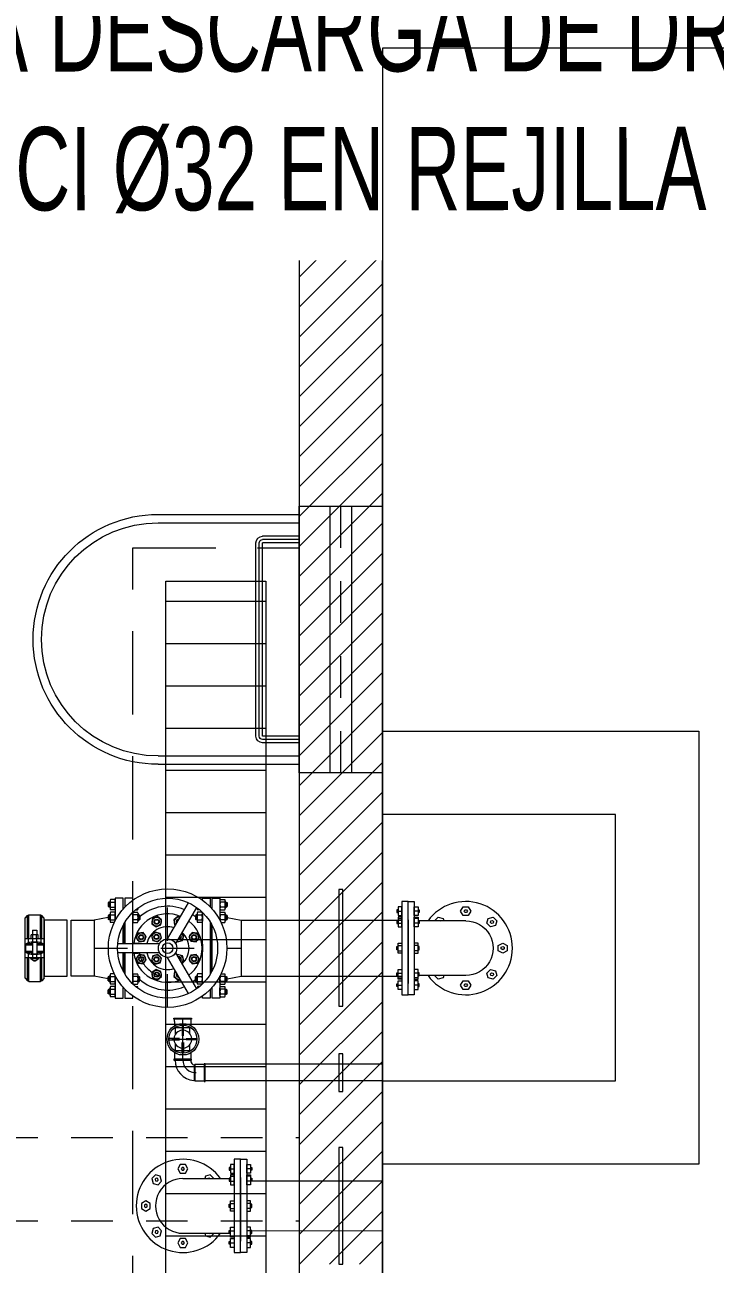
# Model space of a CAD drawing. Header units: millimetres. Extents: x 2085 to 2829, y 1352 to 1631.
# Drawn here: x 2163.317 to 2165.39, y 1608.088 to 1611.808 of the extents above; entities that cross this region are included whole.
import ezdxf
from ezdxf import colors
from ezdxf.entities.mleader import LeaderData, LeaderLine
from ezdxf.math import Vec2, Vec3

# ---------------------------------------------------------------- set-up
doc = ezdxf.new("R2010")
doc.units = ezdxf.units.MM
for name, pattern in [('CENTER', [2, 1.25, -0.25, 0.25, -0.25]), ('HIDDEN', [0.375, 0.25, -0.125]), ('HIDDEN2', [0.1875, 0.125, -0.0625])]:
    doc.linetypes.add(name, pattern=pattern)
doc.layers.get('0').update_dxf_attribs({"color": 251, "lineweight": 9})
for name, color, linetype, lineweight in [('0-BLOCK-SANIT', 251, 'Continuous', 13), ('0-TUBERIAS', 251, 'Continuous', 13), ('00-GTI-Acoples', 251, 'Continuous', 13), ('000 SOS 911 TEXTOS ACI', 7, 'Continuous', 9), ('A-BARANDAS', 251, 'Continuous', 9), ('A-ESTRUCTURA-HATCH', 251, 'Continuous', 13), ('A-ESTRUCTURA-MUROS', 251, 'Continuous', 13), ('A-ESTRUCTURA-VIGAS', 251, 'HIDDEN2', 13), ('A-MUROS', 251, 'Continuous', 9), ('A-SANITARIOS', 251, 'Continuous', 13), ('A_20_Barandas', 251, 'Continuous', 13), ('DESAGUE', 251, 'Continuous', 13), ('Pavco', 251, 'Continuous', 13)]:
    doc.layers.add(name, color=color, linetype=linetype, lineweight=lineweight)
doc.styles.add('PIPE', font='ARIALN.TTF', dxfattribs={"width": 0.8})

# ---------------------------------------------------------------- blocks, each defined once
blk = doc.blocks.new('estructuras sotano 1')
at = {"layer": 'A-ESTRUCTURA-HATCH'}
h = blk.add_hatch(dxfattribs=at)
h.set_pattern_fill('ANSI31', color=256, scale=0.02)
h.set_pattern_definition([(45, (-226278.28786, -8188240.62345), (-0.04490128060535, 0.04490128060535), [])])
h.paths.add_polyline_path([(13.08, 0.25), (13.08, 11.25), (15.015, 11.25), (15.015, 11.5), (11.98, 11.5), (11.98, 11.25), (12.83, 11.25), (12.83, 8.8215), (0.25, 8.8215), (0.25, 11.25), (4.22, 11.25), (4.22, 11.5), (0, 11.5), (0, 0.25), (0.25, 0.25), (0.25, 2.7299), (12.8238, 2.7299), (12.8238, 2.9799), (0.25, 2.9799), (0.25, 5.38), (12.8234, 5.38), (12.8234, 5.63), (0.25, 5.63), (0.25, 8.5715), (12.83, 8.5715), (12.83, 0.25)])
h.paths.add_polyline_path([(4.47, 11.5), (11.43, 11.5), (11.43, 11.25), (4.47, 11.25)], flags=17)
h.paths.add_polyline_path([(19.19, 11.5), (26.15, 11.5), (26.15, 11.25), (21.84, 11.25), (21.84, 9.1504), (27.24, 9.1504), (27.24, 11.25), (26.4, 11.25), (26.4, 11.5), (27.49, 11.5), (27.49, 0.25), (27.24, 0.25), (27.24, 4.7254), (26.4, 4.7254), (26.4, 4.9754), (27.24, 4.9754), (27.24, 8.9004), (19.19, 8.9004), (19.19, 5.25), (18.94, 5.25), (18.94, 9.1504), (21.59, 9.1504), (21.59, 11.25), (19.19, 11.25)])
h.paths.add_polyline_path([(19.19, 4.9754), (26.15, 4.9754), (26.15, 4.7254), (19.19, 4.7254)], flags=17)
h.paths.add_polyline_path([(18.94, 4.55), (19.19, 4.55), (19.19, 0.25), (18.94, 0.25)], flags=17)
at = {"layer": 'A-ESTRUCTURA-MUROS', "linetype": 'HIDDEN2'}
for p, q in [((18.94, 7.525), (19.19, 7.525)), ((19.19, 6.725), (18.94, 6.725))]:
    blk.add_line(p, q, dxfattribs=at)
at = {"layer": 'A-ESTRUCTURA-MUROS'}
for points in [[(19.19, 11.25), (21.59, 11.25), (21.59, 9.1504), (18.94, 9.1504), (18.94, 5.25)], [(26.4, 4.9754), (27.24, 4.9754), (27.24, 8.9004), (19.19, 8.9004)], [(19.19, 8.9004), (19.19, 5.25)]]:
    blk.add_lwpolyline(points, dxfattribs=at)
at = {"layer": 'A-ESTRUCTURA-MUROS', "linetype": 'HIDDEN2'}
blk.add_lwpolyline([(19.065, 6.725), (19.065, 7.525)], dxfattribs=at)
at = {"layer": 'A-ESTRUCTURA-VIGAS'}
for points in [[(13.08, 5.63), (18.94, 5.63)], [(13.08, 5.38), (18.94, 5.38)]]:
    blk.add_lwpolyline(points, dxfattribs=at)
blk = doc.blocks.new('A$C59BA0E3C')
at = {"layer": 'A-BARANDAS', "ltscale": 0.5}
for points in [[(-0.3756, 0.4242), (-0.3756, 0.0004)], [(-0.3506, 0.4242), (-0.3506, 0.0004)], [(0.3494, 0.4242), (0.3494, 0.0004)], [(0.3744, 0.4242), (0.3744, 0.0004)]]:
    blk.add_lwpolyline(points, dxfattribs=at)
for radius in [0.375, 0.35]:
    blk.add_arc((-0.0006, 0.4242), radius, 0, 180, dxfattribs=at)
blk = doc.blocks.new('GATE VALVE 6 PLANTA')
at = {"layer": 'A-SANITARIOS'}
for p, q in [((-133.4, 150.4), (-157.1, 150.4)), ((-157.1, 150.4), (-157.1, 83.7)), ((-133.4, 117.8), (-133.4, 150.4)), ((133.4, 117.8), (133.4, 150.4)), ((133.4, 150.4), (157.1, 150.4)), ((157.1, 150.4), (157.1, 83.7)), ((-172.8, 136.7), (-178.3, 136.7)), ((-178.3, 136.7), (-178.3, 124.6)), ((-172.8, 124.6), (-178.3, 124.6)), ((-172.8, 138.3), (-176.7, 138.3)), ((-176.7, 138.3), (-176.7, 123)), ((-172.8, 123), (-176.7, 123)), ((-172.8, 142.2), (-172.8, 119.1)), ((-158.4, 146), (-171.5, 146)), ((-171.5, 138.3), (-158.4, 138.3)), ((-171.5, 123), (-158.4, 123)), ((-158.4, 115.3), (-171.5, 115.3)), ((-157.1, 142.2), (-157.1, 119.1)), ((-96.2, 115.3), (-90.1, 115.3)), ((-88.8, 121.1), (-88.8, 119.1)), ((88.8, 121.1), (88.8, 119.1)), ((96.2, 115.3), (90.1, 115.3)), ((157.1, 142.2), (157.1, 119.1)), ((158.4, 146), (171.5, 146)), ((171.5, 138.3), (158.4, 138.3)), ((171.5, 123), (158.4, 123)), ((158.4, 115.3), (171.5, 115.3)), ((172.8, 142.2), (172.8, 119.1)), ((172.8, 138.3), (176.7, 138.3)), ((172.8, 136.7), (178.3, 136.7)), ((172.8, 124.6), (178.3, 124.6)), ((172.8, 123), (176.7, 123)), ((176.7, 138.3), (176.7, 123)), ((178.3, 136.7), (178.3, 124.6)), ((-178.3, 92), (-220.7, 84)), ((-220.7, 84), (-220.7, -84)), ((-172.8, 98.4), (-178.3, 98.4)), ((-178.3, 98.4), (-178.3, 86.3)), ((-172.8, 86.3), (-178.3, 86.3)), ((-172.8, 100.1), (-176.7, 100.1)), ((-176.7, 100.1), (-176.7, 84.7)), ((-172.8, 84.7), (-176.7, 84.7)), ((-172.8, 103.9), (-172.8, 80.9)), ((-158.4, 107.7), (-171.5, 107.7)), ((-171.5, 100.1), (-158.4, 100.1)), ((-171.5, 84.7), (-158.4, 84.7)), ((-160.7, 77), (-171.5, 77)), ((-157.1, 103.9), (-157.1, 83.7)), ((-104.5, 103.9), (-104.5, 80.9)), ((-103.2, 107.7), (-90.1, 107.7)), ((-90.1, 100.1), (-103.2, 100.1)), ((-90.1, 84.7), (-103.2, 84.7)), ((-103.2, 77), (-90.1, 77)), ((-88.8, 103.9), (-88.8, 80.9)), ((-88.8, 100.1), (-84.9, 100.1)), ((-88.8, 98.4), (-83.2, 98.4)), ((-88.8, 86.3), (-83.2, 86.3)), ((-88.8, 84.7), (-84.9, 84.7)), ((-84.9, 100.1), (-84.9, 84.7)), ((-83.2, 98.4), (-83.2, 86.3)), ((88.8, 98.4), (83.2, 98.4)), ((83.2, 98.4), (83.2, 86.3)), ((88.8, 86.3), (83.2, 86.3)), ((88.8, 100.1), (84.9, 100.1)), ((84.9, 100.1), (84.9, 84.7)), ((88.8, 84.7), (84.9, 84.7)), ((88.8, 103.9), (88.8, 80.9)), ((103.2, 107.7), (90.1, 107.7)), ((90.1, 100.1), (103.2, 100.1)), ((90.1, 84.7), (103.2, 84.7)), ((103.2, 77), (90.1, 77)), ((104.5, 103.9), (104.5, 80.9)), ((157.1, 103.9), (157.1, 83.7)), ((158.4, 107.7), (171.5, 107.7)), ((171.5, 100.1), (158.4, 100.1)), ((171.5, 84.7), (158.4, 84.7)), ((160.5, 77), (171.5, 77)), ((172.8, 103.9), (172.8, 80.9)), ((172.8, 100.1), (176.7, 100.1)), ((172.8, 98.4), (178.3, 98.4)), ((172.8, 86.3), (178.3, 86.3)), ((172.8, 84.7), (176.7, 84.7)), ((176.7, 100.1), (176.7, 84.7)), ((178.3, 98.4), (178.3, 86.3)), ((178.3, 92), (220.7, 84)), ((220.7, 84), (220.7, -84)), ((-133.4, 13.9), (-133.4, 68.9)), ((133.4, -68.9), (133.4, 68.9)), ((-101.4, 15.3), (-88.3, 15.3)), ((103.2, 15.3), (102.4, 15.3)), ((104.5, 11.5), (104.5, -11.5)), ((-133.4, -68.9), (-133.4, -13.9)), ((-101.4, -15.3), (-88.3, -15.3)), ((103.2, -15.3), (102.4, -15.3)), ((-178.3, -92), (-220.7, -84)), ((-172.8, -86.3), (-178.3, -86.3)), ((-178.3, -98.4), (-178.3, -86.3)), ((-172.8, -98.4), (-178.3, -98.4)), ((-172.8, -84.7), (-176.7, -84.7)), ((-176.7, -100.1), (-176.7, -84.7)), ((-172.8, -100.1), (-176.7, -100.1)), ((-172.8, -103.9), (-172.8, -80.9)), ((-172.7, -100.1), (-159.6, -100.1)), ((-160.5, -77), (-171.5, -77)), ((-171.5, -84.7), (-158.4, -84.7)), ((-158.4, -107.7), (-171.5, -107.7)), ((-157.1, -107.9), (-158.3, -107.6)), ((-157.1, -83.7), (-157.1, -150.4)), ((-157.1, -103.9), (-157.1, -83.7)), ((-104.5, -103.9), (-104.5, -80.9)), ((-103.2, -77), (-90.1, -77)), ((-90.1, -84.7), (-103.2, -84.7)), ((-90.1, -100.1), (-103.2, -100.1)), ((-103.2, -107.7), (-90.1, -107.7)), ((-88.8, -103.9), (-88.8, -80.9)), ((-88.8, -84.7), (-84.9, -84.7)), ((-88.8, -86.3), (-83.2, -86.3)), ((-88.8, -98.4), (-83.2, -98.4)), ((-88.8, -100.1), (-84.9, -100.1)), ((-84.9, -100.1), (-84.9, -84.7)), ((-83.2, -98.4), (-83.2, -86.3)), ((88.8, -86.3), (83.2, -86.3)), ((83.2, -98.4), (83.2, -86.3)), ((88.8, -98.4), (83.2, -98.4)), ((88.8, -84.7), (84.9, -84.7)), ((84.9, -100.1), (84.9, -84.7)), ((88.8, -100.1), (84.9, -100.1)), ((88.8, -103.9), (88.8, -80.9)), ((103.2, -77), (90.1, -77)), ((90.1, -84.7), (103.2, -84.7)), ((90.1, -100.1), (103.2, -100.1)), ((103.2, -107.7), (90.1, -107.7)), ((104.5, -103.9), (104.5, -80.9)), ((157.1, -83.7), (157.1, -150.4)), ((157.1, -103.9), (157.1, -83.7)), ((157.1, -107.9), (158.3, -107.6)), ((171.5, -84.7), (158.4, -84.7)), ((158.4, -107.7), (171.5, -107.7)), ((172.7, -100.1), (159.6, -100.1)), ((160.5, -77), (171.5, -77)), ((172.8, -103.9), (172.8, -80.9)), ((172.8, -84.7), (176.7, -84.7)), ((172.8, -86.3), (178.3, -86.3)), ((172.8, -98.4), (178.3, -98.4)), ((172.8, -100.1), (176.7, -100.1)), ((176.7, -100.1), (176.7, -84.7)), ((178.3, -92), (220.7, -84)), ((178.3, -98.4), (178.3, -86.3)), ((-172.8, -124.6), (-178.3, -124.6)), ((-178.3, -136.7), (-178.3, -124.6)), ((-172.8, -136.7), (-178.3, -136.7)), ((-172.8, -123), (-176.7, -123)), ((-176.7, -138.3), (-176.7, -123)), ((-172.8, -138.3), (-176.7, -138.3)), ((-172.8, -142.2), (-172.8, -119.1)), ((-158.4, -115.3), (-171.5, -115.3)), ((-171.5, -123), (-158.4, -123)), ((-171.5, -138.3), (-158.4, -138.3)), ((-158.4, -146), (-171.5, -146)), ((-157.1, -142.2), (-157.1, -119.1)), ((-133.4, -150.4), (-133.4, -117.8)), ((-96.2, -115.3), (-90.3, -115.3)), ((-89, -120.9), (-89, -119.1)), ((89, -120.9), (89, -119.1)), ((96.2, -115.3), (90.3, -115.3)), ((133.4, -150.4), (133.4, -117.8)), ((157.1, -142.2), (157.1, -119.1)), ((158.4, -115.3), (171.5, -115.3)), ((171.5, -123), (158.4, -123)), ((171.5, -138.3), (158.4, -138.3)), ((158.4, -146), (171.5, -146)), ((172.8, -142.2), (172.8, -119.1)), ((172.8, -123), (176.7, -123)), ((172.8, -124.6), (178.3, -124.6)), ((172.8, -136.7), (178.3, -136.7)), ((172.8, -138.3), (176.7, -138.3)), ((176.7, -138.3), (176.7, -123)), ((178.3, -136.7), (178.3, -124.6)), ((-157.1, -150.4), (-133.4, -150.4)), ((-128.1, -150.4), (-104.5, -150.4)), ((128.1, -150.4), (104.5, -150.4)), ((157.1, -150.4), (133.4, -150.4))]:
    blk.add_line(p, q, dxfattribs=at)
at = {"layer": 'A-SANITARIOS', "linetype": 'CENTER'}
for p, q in [((0, -178), (0, 178)), ((-220.7, 0), (220.7, 0))]:
    blk.add_line(p, q, dxfattribs=at)
at = {"layer": 'A-SANITARIOS', "linetype": 'Continuous'}
for p, q in [((-131.7, 0), (-129.9, 0)), ((131.7, 0), (129.9, 0))]:
    blk.add_line(p, q, dxfattribs=at)
at = {"layer": 'A-SANITARIOS'}
for points in [[(-104.5, 144.1), (-104.5, 150.4), (-128.1, 150.4), (-128.1, 123.5)], [(104.5, 144.1), (104.5, 150.4), (128.1, 150.4), (128.1, 123.5)], [(-0.1, 27.7), (62.7, 136.4)], [(86.8, 122.5), (24, 13.8)], [(-158.3, 107.6), (-157.1, 107.9)], [(-129.9, 13.9), (-129.9, 75.3)], [(-128.1, 78.3), (-128.1, 13.9)], [(-104.5, 13.9), (-104.5, 107.8)], [(104.5, -107.8), (104.5, 107.8)], [(128.1, 78.3), (128.1, -78.3)], [(129.9, -75.3), (129.9, 75.3)], [(-131.7, 13.9), (-131.7, 72.2)], [(131.7, -72.2), (131.7, 72.2)], [(-149.5, 13.9), (-23.9, 13.9)], [(-23.9, -13.9), (-149.5, -13.9)], [(-131.7, -72.2), (-131.7, -13.9)], [(-129.9, -75.3), (-129.9, -13.9)], [(-128.1, -13.9), (-128.1, -78.3)], [(-104.5, -107.8), (-104.5, -13.9)], [(62.7, -136.4), (-0.1, -27.7)], [(24, -13.8), (86.8, -122.5)], [(-128.1, -123.5), (-128.1, -150.4)], [(-104.5, -150.4), (-104.5, -144.1)], [(104.5, -150.4), (104.5, -144.1)], [(128.1, -123.5), (128.1, -150.4)]]:
    blk.add_lwpolyline(points, dxfattribs=at)
at = {"layer": 'A-SANITARIOS', "linetype": 'Continuous'}
for points in [[(-18.7, 85.3), (-30.9, 94.6), (-45.1, 88.8), (-47.1, 73.5), (-34.9, 64.2), (-20.7, 70.1)], [(-73.5, 47.1), (-88.8, 45.1), (-94.6, 30.9), (-85.3, 18.7), (-70.1, 20.7), (-64.2, 34.9)], [(-22.7, 44.4), (-37.6, 48.4), (-48.4, 37.6), (-44.4, 22.7), (-29.6, 18.8), (-18.8, 29.6)], [(85.3, 18.7), (94.6, 30.9), (88.8, 45.1), (73.5, 47.1), (64.2, 34.9), (70.1, 20.7)], [(-85.3, -18.7), (-94.6, -30.9), (-88.8, -45.1), (-73.5, -47.1), (-64.2, -34.9), (-70.1, -20.7)], [(-44.4, -22.7), (-48.4, -37.6), (-37.6, -48.4), (-22.7, -44.4), (-18.8, -29.6), (-29.6, -18.8)], [(73.5, -47.1), (88.8, -45.1), (94.6, -30.9), (85.3, -18.7), (70.1, -20.7), (64.2, -34.9)], [(-47.1, -73.5), (-45.1, -88.8), (-30.9, -94.6), (-18.7, -85.3), (-20.7, -70.1), (-34.9, -64.2)]]:
    blk.add_lwpolyline(points, close=True, dxfattribs=at)
for points in [[(37.1, 92.1), (30.9, 94.6), (18.7, 85.3), (20.7, 70.1), (23.7, 68.9)], [(27.9, 20.5), (29.6, 18.8), (44.4, 22.7), (48.4, 37.6), (41.7, 44.3)], [(41.7, -44.3), (48.4, -37.6), (44.4, -22.7), (29.6, -18.8), (27.9, -20.5)], [(23.7, -68.9), (20.7, -70.1), (18.7, -85.3), (30.9, -94.6), (37.1, -92.1)]]:
    blk.add_lwpolyline(points, dxfattribs=at)
for centre, radius in [((0, 0), 178), ((0, 0), 150.1), ((-32.9, 79.4), 13.3), ((-32.9, 79.4), 7.67), ((-32.9, 79.4), 6.04), ((-79.4, 32.9), 13.3), ((-79.4, 32.9), 7.67), ((-79.4, 32.9), 6.04), ((-33.6, 33.6), 13.3), ((-33.6, 33.6), 7.67), ((-33.6, 33.6), 6.04), ((79.4, 32.9), 13.3), ((79.4, 32.9), 7.67), ((79.4, 32.9), 6.04), ((0, 0), 27.7), ((0, 0), 15.8), ((-79.4, -32.9), 13.3), ((-79.4, -32.9), 7.67), ((-79.4, -32.9), 6.04), ((-33.6, -33.6), 13.3), ((-33.6, -33.6), 7.67), ((-33.6, -33.6), 6.04), ((79.4, -32.9), 13.3), ((79.4, -32.9), 7.67), ((79.4, -32.9), 6.04), ((-32.9, -79.4), 13.3), ((-32.9, -79.4), 7.67), ((-32.9, -79.4), 6.04)]:
    blk.add_circle(centre, radius, dxfattribs=at)
at = {"layer": 'A-SANITARIOS'}
for centre, radius, start, end in [((-166.5, 142.2), 6.25, 142.1211, 217.8789), ((-149.8, 130.7), 23, 160.5288, 199.4712), ((-166.5, 119.1), 6.25, 142.1211, 217.8789), ((-163.3, 142.2), 6.25, 322.1211, 37.8789), ((-180.1, 130.7), 23, 340.5288, 19.4712), ((-163.3, 119.1), 6.25, 322.1211, 37.8789), ((-95, 119.1), 6.25, 322.1211, 16.4794), ((95, 119.1), 6.25, 163.5206, 217.8789), ((163.3, 142.2), 6.25, 142.1211, 217.8789), ((180.1, 130.7), 23, 160.5288, 199.4712), ((163.3, 119.1), 6.25, 142.1211, 217.8789), ((166.5, 142.2), 6.25, 322.1211, 37.8789), ((149.8, 130.7), 23, 340.5288, 19.4712), ((166.5, 119.1), 6.25, 322.1211, 37.8789), ((-166.5, 103.9), 6.25, 142.1211, 217.8789), ((-149.8, 92.4), 23, 160.5288, 199.4712), ((-166.5, 80.9), 6.25, 142.1211, 217.8789), ((-163.3, 103.9), 6.25, 322.1211, 37.8789), ((-180.1, 92.4), 23, 340.5288, 19.4712), ((-163.3, 80.9), 6.25, 20.0188, 37.8789), ((-98.2, 103.9), 6.25, 142.1211, 217.8789), ((-81.5, 92.4), 23, 160.5288, 199.4712), ((-98.2, 80.9), 6.25, 142.1211, 217.8789), ((-95, 103.9), 6.25, 322.1211, 37.8789), ((-111.8, 92.4), 23, 340.5288, 19.4712), ((-95, 80.9), 6.25, 322.1211, 37.8789), ((95, 103.9), 6.25, 142.1211, 217.8789), ((111.8, 92.4), 23, 160.5288, 199.4712), ((95, 80.9), 6.25, 142.1211, 217.8789), ((98.2, 103.9), 6.25, 322.1211, 37.8789), ((81.5, 92.4), 23, 340.5288, 19.4712), ((98.2, 80.9), 6.25, 322.1211, 37.8789), ((163.3, 103.9), 6.25, 142.1211, 217.8789), ((180.1, 92.4), 23, 160.5288, 199.4712), ((163.3, 80.9), 6.25, 142.1211, 159.9812), ((166.5, 103.9), 6.25, 322.1211, 37.8789), ((149.8, 92.4), 23, 340.5288, 19.4712), ((166.5, 80.9), 6.25, 322.1211, 37.8789), ((-96.5, 11.5), 6.25, 142.1211, 157.2418), ((-93.3, 11.5), 6.25, 22.7582, 37.8789), ((98.2, 11.5), 6.25, 322.1211, 37.8789), ((81.5, 0), 23, 340.5288, 19.4712), ((-96.5, -11.5), 6.25, 202.7582, 217.8789), ((-93.3, -11.5), 6.25, 322.1211, 337.2418), ((98.2, -11.5), 6.25, 322.1211, 37.8789), ((-166.5, -80.9), 6.25, 142.1211, 217.8789), ((-149.8, -92.4), 23, 160.5288, 199.4712), ((-166.5, -103.9), 6.25, 142.1211, 217.8789), ((-163.3, -80.9), 6.25, 322.1211, 339.9812), ((-180.1, -92.4), 23, 340.5288, 19.4712), ((-163.3, -103.9), 6.25, 322.1211, 37.8789), ((-98.2, -80.9), 6.25, 142.1211, 217.8789), ((-81.5, -92.4), 23, 160.5288, 199.4712), ((-98.2, -103.9), 6.25, 142.1211, 217.8789), ((-95, -80.9), 6.25, 322.1211, 37.8789), ((-111.8, -92.4), 23, 340.5288, 19.4712), ((-95, -103.9), 6.25, 322.1211, 37.8789), ((95, -80.9), 6.25, 142.1211, 217.8789), ((111.8, -92.4), 23, 160.5288, 199.4712), ((95, -103.9), 6.25, 142.1211, 217.8789), ((98.2, -80.9), 6.25, 322.1211, 37.8789), ((81.5, -92.4), 23, 340.5288, 19.4712), ((98.2, -103.9), 6.25, 322.1211, 37.8789), ((180.1, -92.4), 23, 160.5288, 199.4712), ((163.3, -103.9), 6.25, 142.1211, 217.8789), ((163.3, -80.9), 6.25, 200.0188, 217.8789), ((166.5, -80.9), 6.25, 322.1211, 37.8789), ((149.8, -92.4), 23, 340.5288, 19.4712), ((166.5, -103.9), 6.25, 322.1211, 37.8789), ((-166.5, -119.1), 6.25, 142.1211, 217.8789), ((-149.8, -130.7), 23, 160.5288, 199.4712), ((-166.5, -142.2), 6.25, 142.1211, 217.8789), ((-163.3, -119.1), 6.25, 322.1211, 37.8789), ((-180.1, -130.7), 23, 340.5288, 19.4712), ((-163.3, -142.2), 6.25, 322.1211, 37.8789), ((-95.3, -119.1), 6.25, 344.9642, 37.8789), ((95.3, -119.1), 6.25, 142.1211, 195.0358), ((163.3, -119.1), 6.25, 142.1211, 217.8789), ((180.1, -130.7), 23, 160.5288, 199.4712), ((163.3, -142.2), 6.25, 142.1211, 217.8789), ((166.5, -119.1), 6.25, 322.1211, 37.8789), ((149.8, -130.7), 23, 340.5288, 19.4712), ((166.5, -142.2), 6.25, 322.1211, 37.8789)]:
    blk.add_arc(centre, radius, start, end, dxfattribs=at)
at = {"layer": 'A-SANITARIOS', "linetype": 'Continuous'}
for centre, radius, start, end in [((0, 0), 125.8, 66.3566, 131.4219), ((0, 0), 102.9, 67.7807, 171.7522), ((32.9, 79.4), 13.3, 71.7517, 228.2483), ((32.9, 79.4), 7.67, 80.6567, 219.3433), ((32.9, 79.4), 6.04, 86.6452, 213.3548), ((0, 0), 103.5, 308.2383, 51.7617), ((0, 0), 125.8, 48.5781, 53.6434), ((0, 0), 64.2, 72.5334, 167.4666), ((33.6, 33.6), 13.3, 247.0629, 52.9371), ((33.6, 33.6), 7.67, 252.2965, 47.7035), ((33.6, 33.6), 6.04, 255.7086, 44.2914), ((0, 0), 64.2, 312.5334, 47.4666), ((0, 0.1), 102.9, 188.2249, 292.2044), ((0, 0), 64.2, 192.5334, 287.4666), ((33.6, -33.6), 13.3, 307.0629, 112.9371), ((33.6, -33.6), 7.67, 312.2965, 107.7035), ((33.6, -33.6), 6.04, 315.7086, 104.2914), ((32.9, -79.4), 13.3, 131.7517, 288.2483), ((0, 0), 125.8, 228.5781, 293.6434), ((32.9, -79.4), 7.67, 140.6567, 279.3433), ((32.9, -79.4), 6.04, 146.6452, 273.3548), ((0, 0), 125.8, 306.3566, 311.4219)]:
    blk.add_arc(centre, radius, start, end, dxfattribs=at)
at = {"layer": 'A-SANITARIOS', "linetype": 'CENTER', "ltscale": 3}
blk.add_arc((0, 0), 86, 189.3239, 290.6761, dxfattribs=at)
blk = doc.blocks.new('00-Succion 6pulg')
at = {"layer": '0-TUBERIAS', "linetype": 'Continuous'}
for p, q in [((-0.0822, 0), (-0.0822, -0.1394)), ((0.0822, 0), (0.0822, -0.1394)), ((-0.1111, -0.1394), (-0.1111, -0.1546)), ((-0.0895, -0.1432), (-0.0895, -0.1546)), ((-0.082, -0.1394), (-0.082, -0.1432)), ((-0.0773, -0.1394), (-0.0773, -0.1432)), ((-0.0746, -0.1432), (-0.0746, -0.1546)), ((-0.0077, -0.1432), (-0.0077, -0.1546)), ((-0.0025, -0.1432), (-0.0025, -0.1394)), ((0.0025, -0.1432), (0.0025, -0.1394)), ((0.0077, -0.1432), (0.0077, -0.1546)), ((0.0746, -0.1432), (0.0746, -0.1546)), ((0.0773, -0.1394), (0.0773, -0.1432)), ((0.082, -0.1394), (0.082, -0.1432)), ((0.0895, -0.1432), (0.0895, -0.1546)), ((0.1111, -0.1394), (0.1111, -0.1546)), ((-0.085, -0.1733), (-0.1059, -0.1733)), ((-0.085, -0.1733), (-0.1059, -0.1733)), ((-0.085, -0.1733), (0.085, -0.1733)), ((-0.085, -0.1733), (-0.0057, -0.1733)), ((-0.085, -0.1733), (0.085, -0.1733)), ((-0.085, -0.1733), (-0.0057, -0.1733)), ((0.0057, -0.1733), (0.085, -0.1733)), ((0.0057, -0.1733), (0.085, -0.1733)), ((0.085, -0.1733), (0.1058, -0.1733)), ((0.085, -0.1733), (0.1058, -0.1733)), ((-0.1111, -0.2072), (-0.1111, -0.1921)), ((-0.0895, -0.2034), (-0.0895, -0.1921)), ((-0.082, -0.2072), (-0.082, -0.2034)), ((-0.0773, -0.2072), (-0.0773, -0.2034)), ((-0.0746, -0.2034), (-0.0746, -0.1921)), ((-0.0077, -0.2034), (-0.0077, -0.1921)), ((-0.0025, -0.2034), (-0.0025, -0.2072)), ((0.0025, -0.2034), (0.0025, -0.2072)), ((0.0077, -0.2034), (0.0077, -0.1921)), ((0.0746, -0.2034), (0.0746, -0.1921)), ((0.0773, -0.2072), (0.0773, -0.2034)), ((0.082, -0.2072), (0.082, -0.2034)), ((0.0895, -0.2034), (0.0895, -0.1921)), ((0.1111, -0.2072), (0.1111, -0.1921))]:
    blk.add_line(p, q, dxfattribs=at)
for points in [[(0.0077, 0.1244), (0.0154, 0.1111), (0.0077, 0.0978), (-0.0077, 0.0978), (-0.0154, 0.1111), (-0.0077, 0.1244)], [(0.0025, 0.1154), (0.0049, 0.1111), (0.0025, 0.1068), (-0.0025, 0.1068), (-0.0049, 0.1111), (-0.0025, 0.1154)], [(-0.0825, 0.0934), (-0.0677, 0.0895), (-0.0637, 0.0746), (-0.0746, 0.0637), (-0.0895, 0.0677), (-0.0934, 0.0825)], [(-0.0798, 0.0833), (-0.0751, 0.082), (-0.0738, 0.0773), (-0.0773, 0.0738), (-0.082, 0.0751), (-0.0833, 0.0798)], [(0.0934, 0.0825), (0.0895, 0.0677), (0.0746, 0.0637), (0.0637, 0.0746), (0.0677, 0.0895), (0.0825, 0.0934)], [(0.0833, 0.0798), (0.082, 0.0751), (0.0773, 0.0738), (0.0738, 0.0773), (0.0751, 0.082), (0.0798, 0.0833)], [(-0.1244, 0.0077), (-0.1111, 0.0154), (-0.0978, 0.0077), (-0.0978, -0.0077), (-0.1111, -0.0154), (-0.1244, -0.0077)], [(-0.1154, 0.0025), (-0.1111, 0.0049), (-0.1068, 0.0025), (-0.1068, -0.0025), (-0.1111, -0.0049), (-0.1154, -0.0025)], [(0.1244, -0.0077), (0.1111, -0.0154), (0.0978, -0.0077), (0.0978, 0.0077), (0.1111, 0.0154), (0.1244, 0.0077)], [(0.1154, -0.0025), (0.1111, -0.0049), (0.1068, -0.0025), (0.1068, 0.0025), (0.1111, 0.0049), (0.1154, 0.0025)], [(-0.0978, -0.1432), (-0.0978, -0.1546), (-0.1244, -0.1546), (-0.1244, -0.1432)], [(-0.0637, -0.1432), (-0.0637, -0.1546), (-0.0934, -0.1546), (-0.0934, -0.1432)], [(-0.0154, -0.1432), (-0.0154, -0.1546), (0.0154, -0.1546), (0.0154, -0.1432)], [(0.0637, -0.1432), (0.0637, -0.1546), (0.0934, -0.1546), (0.0934, -0.1432)], [(0.0978, -0.1432), (0.0978, -0.1546), (0.1244, -0.1546), (0.1244, -0.1432)], [(0.14, -0.1733), (-0.14, -0.1733), (-0.14, -0.1546), (0.14, -0.1546)], [(0.14, -0.1733), (-0.14, -0.1733), (-0.14, -0.1921), (0.14, -0.1921)], [(-0.0978, -0.2034), (-0.0978, -0.1921), (-0.1244, -0.1921), (-0.1244, -0.2034)], [(-0.0637, -0.2034), (-0.0637, -0.1921), (-0.0934, -0.1921), (-0.0934, -0.2034)], [(-0.0154, -0.2034), (-0.0154, -0.1921), (0.0154, -0.1921), (0.0154, -0.2034)], [(0.0637, -0.2034), (0.0637, -0.1921), (0.0934, -0.1921), (0.0934, -0.2034)], [(0.0978, -0.2034), (0.0978, -0.1921), (0.1244, -0.1921), (0.1244, -0.2034)]]:
    blk.add_lwpolyline(points, close=True, dxfattribs=at)
for points in [[(-0.0822, -0.0933), (-0.0825, -0.0934), (-0.0934, -0.0825), (-0.0895, -0.0677), (-0.0822, -0.0657)], [(0.0822, -0.0657), (0.0895, -0.0677), (0.0934, -0.0825), (0.0825, -0.0934), (0.0822, -0.0933)], [(-0.0822, -0.081), (-0.0833, -0.0798), (-0.0822, -0.0755)], [(0.0822, -0.0755), (0.0833, -0.0798), (0.0822, -0.081)], [(-0.1154, -0.1432), (-0.1154, -0.1394), (-0.1068, -0.1394), (-0.1068, -0.1432)], [(-0.0833, -0.1432), (-0.0833, -0.1394), (-0.0738, -0.1394), (-0.0738, -0.1432)], [(0.0049, -0.1432), (0.0049, -0.1394), (-0.0049, -0.1394), (-0.0049, -0.1432)], [(0.0833, -0.1432), (0.0833, -0.1394), (0.0738, -0.1394), (0.0738, -0.1432)], [(0.1154, -0.1432), (0.1154, -0.1394), (0.1068, -0.1394), (0.1068, -0.1432)], [(-0.1073, -0.1546), (-0.1073, -0.1546), (-0.1158, -0.1546)], [(-0.0743, -0.1546), (-0.0743, -0.1546), (-0.0828, -0.1546)], [(-0.0043, -0.1546), (-0.0043, -0.1546), (0.0043, -0.1546)], [(0.0743, -0.1546), (0.0743, -0.1546), (0.0828, -0.1546)], [(0.1073, -0.1546), (0.1073, -0.1546), (0.1158, -0.1546)], [(-0.1073, -0.1921), (-0.1073, -0.1921), (-0.1158, -0.1921)], [(-0.1154, -0.2034), (-0.1154, -0.2072), (-0.1068, -0.2072), (-0.1068, -0.2034)], [(-0.0833, -0.2034), (-0.0833, -0.2072), (-0.0738, -0.2072), (-0.0738, -0.2034)], [(-0.0743, -0.1921), (-0.0743, -0.1921), (-0.0828, -0.1921)], [(0.0049, -0.2034), (0.0049, -0.2072), (-0.0049, -0.2072), (-0.0049, -0.2034)], [(-0.0043, -0.1921), (-0.0043, -0.1921), (0.0043, -0.1921)], [(0.0833, -0.2034), (0.0833, -0.2072), (0.0738, -0.2072), (0.0738, -0.2034)], [(0.0743, -0.1921), (0.0743, -0.1921), (0.0828, -0.1921)], [(0.1154, -0.2034), (0.1154, -0.2072), (0.1068, -0.2072), (0.1068, -0.2034)], [(0.1073, -0.1921), (0.1073, -0.1921), (0.1158, -0.1921)]]:
    blk.add_lwpolyline(points, dxfattribs=at)
blk.add_arc((0, 0), 0.14, 305.9319, 234.0681, dxfattribs=at)
at = {"layer": '0-TUBERIAS', "linetype": 'Continuous', "extrusion": (0, 0, -1)}
blk.add_ellipse((0, 0), major_axis=(0, 0.0822), ratio=0.999474, start_param=4.712389, end_param=7.853982, dxfattribs=at)
blk = doc.blocks.new('A$C6654a9ea')
at = {"layer": '00-GTI-Acoples', "linetype": 'Continuous', "lineweight": 0, "extrusion": (-7.50251e-16, -1, 2.22045e-16)}
for p, q in [((-28.6, 90.2), (-21.8, 97.8)), ((-28.6, 28.7), (-28.6, 90.2)), ((-17.1, 28.7), (-17.1, 99.9)), ((-17.1, 99.9), (17.1, 99.9)), ((17.1, 28.7), (17.1, 99.9)), ((28.6, 90.2), (21.8, 97.8)), ((28.6, 28.7), (28.6, 90.2)), ((-28.6, 28.7), (-19.8, 28.7)), ((-28.6, -28.7), (-28.6, 28.7)), ((-26.5, -10.1), (-26.5, 10.1)), ((-25.5, 13), (-19.8, 16.6)), ((-19.8, 28.7), (-19.8, 16.6)), ((-19.8, 28.7), (-5.8, 28.7)), ((-5.8, 19), (-5.8, 28.7)), ((-5.8, 28.7), (5.8, 28.7)), ((-5.8, 19), (5.8, 19)), ((2.3, 16.9), (-2.3, 16.9)), ((5.8, 28.7), (5.8, 19)), ((5.8, 28.7), (19.8, 28.7)), ((19.8, 16.6), (19.8, 28.7)), ((19.8, 28.7), (28.6, 28.7)), ((19.8, 16.6), (25.5, 13)), ((26.5, 10.1), (26.5, -10.1)), ((28.6, -28.7), (28.6, 28.7)), ((-19.8, -28.7), (-28.6, -28.7)), ((-28.6, -90.2), (-28.6, -28.7)), ((-19.8, -16.6), (-25.5, -13)), ((-19.8, -16.6), (-19.8, -28.7)), ((-5.8, -28.7), (-19.8, -28.7)), ((-17.1, -99.9), (-17.1, -28.7)), ((5.8, -19), (-5.8, -19)), ((-5.8, -28.7), (-5.8, -19)), ((5.8, -28.7), (-5.8, -28.7)), ((-2.3, -16.9), (2.3, -16.9)), ((5.8, -19), (5.8, -28.7)), ((19.8, -28.7), (5.8, -28.7)), ((17.1, -99.9), (17.1, -28.7)), ((25.5, -13), (19.8, -16.6)), ((19.8, -28.7), (19.8, -16.6)), ((28.6, -28.7), (19.8, -28.7)), ((28.6, -90.2), (28.6, -28.7)), ((-28.6, -90.2), (-21.8, -97.8)), ((-17.1, -99.9), (17.1, -99.9)), ((28.6, -90.2), (21.8, -97.8))]:
    blk.add_line(p, q, dxfattribs=at)
at = {"layer": '00-GTI-Acoples', "extrusion": (-7.50251e-16, -1, 2.22045e-16)}
for p, q in [((-21.8, 28.7), (-21.8, 97.8)), ((21.8, 28.7), (21.8, 97.8)), ((-11, 28.7), (-11, 39.8)), ((-5.5, 39.8), (-11, 39.8)), ((-6.3, 53.8), (6.4, 53.8)), ((-6.3, 53.8), (-6.3, 39.8)), ((-5.5, 28.7), (-5.5, 39.8)), ((5.5, 39.8), (-5.5, 39.8)), ((5.5, 28.7), (5.5, 39.8)), ((11, 39.8), (5.5, 39.8)), ((6.4, 53.8), (6.4, 39.8)), ((11, 28.7), (11, 39.8)), ((-26.5, 10.1), (-6.3, 10.1)), ((-6.3, 13), (-25.5, 13)), ((-6.3, 16.6), (-6.3, -16.6)), ((6.4, 16.6), (6.4, -16.6)), ((25.5, 13), (6.4, 13)), ((6.4, 10.1), (26.5, 10.1)), ((-6.3, -10.1), (-26.5, -10.1)), ((-25.5, -13), (-6.3, -13)), ((-21.8, -97.8), (-21.8, -28.7)), ((-11.1, -28.7), (-11.1, -30.2)), ((-11.1, -30.2), (11.1, -30.2)), ((26.5, -10.1), (6.4, -10.1)), ((6.4, -13), (25.5, -13)), ((11.1, -28.7), (11.1, -30.2)), ((21.8, -97.8), (21.8, -28.7))]:
    blk.add_line(p, q, dxfattribs=at)
at = {"layer": '00-GTI-Acoples', "linetype": 'Continuous', "lineweight": 0, "extrusion": (-1.66589e-31, -2.22045e-16, -1)}
for centre, start, end in [((17.1, 93.6), 41.4483, 90), ((-17.1, 93.6), 90, 138.5517), ((17.1, -93.6), 270, 318.5517), ((-17.1, -93.6), 221.4483, 270)]:
    blk.add_arc(centre, 6.35, start, end, dxfattribs=at)
at = {"layer": '00-GTI-Acoples', "extrusion": (-1.66589e-31, -2.22045e-16, -1)}
blk.add_arc((0, -23.8), 12.8, 210.1161, 329.8839, dxfattribs=at)
at = {"layer": '00-GTI-Acoples', "linetype": 'Continuous', "lineweight": 0}
for centre, major_axis, ratio, start_param, end_param in [((-25.2, 10.1), (0, -3.05), 0.42735, -2.879793, -1.570796), ((-2.3, 15), (-7.3, 0), 0.267949, -1.570796, 0.991033), ((2.3, 15), (7.3, 0), 0.267949, -0.991033, 1.570796), ((25.2, 10.1), (0, 3.05), 0.42735, -1.570796, -0.261799), ((-25.2, -10.1), (0, -3.05), 0.42735, -1.570796, -0.261799), ((-2.3, -15), (7.3, 0), 0.267949, -4.132625, -1.570796), ((2.3, -15), (-7.3, 0), 0.267949, -4.712389, -2.15056), ((25.2, -10.1), (0, 3.05), 0.42735, -2.879793, -1.570796)]:
    blk.add_ellipse(centre, major_axis=major_axis, ratio=ratio, start_param=start_param, end_param=end_param, dxfattribs=at)
at = {"layer": '00-GTI-Acoples', "linetype": 'Continuous', "lineweight": 0, "extrusion": (-1.66589e-31, -2.22045e-16, -1)}
for centre, major_axis, start_param, end_param in [((-5.8, 15), (15.2, 0), -2.737733, -1.570796), ((5.8, 15), (15.2, 0), -1.570796, -0.40386), ((-5.8, -15), (-15.2, 0), -1.570796, -0.40386), ((5.8, -15), (-15.2, 0), -2.737733, -1.570796)]:
    blk.add_ellipse(centre, major_axis=major_axis, ratio=0.267949, start_param=start_param, end_param=end_param, dxfattribs=at)
at = {"layer": '00-GTI-Acoples'}
blk.add_open_spline([(8.9, -33.1), (8.1, -34.3), (7.2, -35.5), (5.4, -37.2), (4.4, -37.9), (2.3, -38.9), (1.1, -39.2), (-1.1, -39.2), (-2.3, -38.9), (-4.4, -37.9), (-5.4, -37.2), (-7.2, -35.5), (-8.1, -34.3), (-8.9, -33.1)], degree=3, knots=[1.492026, 1.492026, 1.492026, 1.492026, 1.940999, 1.940999, 2.277967, 2.277967, 2.614935, 2.614935, 2.951903, 2.951903, 3.288872, 3.288872, 3.737845, 3.737845, 3.737845, 3.737845], dxfattribs=at)
blk = doc.blocks.new('ESCALERA')
at = {"layer": 'A_20_Barandas', "linetype": 'Continuous', "ltscale": 0.3}
for p, q in [((0.29, 0.13), (-0.29, 0.13)), ((0.29, 0.12), (-0.29, 0.12)), ((-0.31, 0), (-0.31, 0.11)), ((-0.3, 0), (-0.3, 0.11)), ((-0.29, 0), (-0.29, 0.11)), ((0.29, 0.11), (-0.29, 0.11)), ((0.29, 0), (0.29, 0.11)), ((0.3, 0), (0.3, 0.11)), ((0.31, 0), (0.31, 0.11))]:
    blk.add_line(p, q, dxfattribs=at)
for centre, radius, start, end in [((-0.29, 0.11), 0.02, 90, 180), ((-0.29, 0.11), 0.01, 90, 180), ((0.29, 0.11), 0.02, 0, 90), ((0.29, 0.11), 0.01, 0, 90)]:
    blk.add_arc(centre, radius, start, end, dxfattribs=at)
blk = doc.blocks.new('BOMBAS-28.02.2025')
at = {"layer": 'DESAGUE'}
h = blk.add_hatch(dxfattribs=at)
h.set_pattern_fill('ANSI31', color=256, scale=0.04, angle=135)
h.set_pattern_definition([(180, (-2995.80736, -962.81477), (-4e-17, -0.127), [])])
h.paths.add_polyline_path([(6.11, -3.95), (5.81, -3.95), (5.81, -8.75), (6.11, -8.75)])
at = {"layer": '0-BLOCK-SANIT'}
for radius in [0.0475, 0.0423]:
    blk.add_circle((5.8606, -5.3245, 0), radius, dxfattribs=at)
at = {"layer": 'A-SANITARIOS'}
for p, q in [((5.8855, -5.264, 0), (5.8355, -5.264, 0)), ((5.8355, -5.2715, 0), (5.8355, -5.264, 0)), ((5.8355, -5.2715, 0), (5.8355, -5.2842, 0)), ((5.8606, -5.385, 0), (5.8604, -5.2614, 0)), ((5.8855, -5.2715, 0), (5.8855, -5.264, 0)), ((5.8855, -5.2841, 0), (5.8855, -5.2715, 0)), ((5.8381, -5.3097, 0), (5.8381, -5.2893, 0)), ((5.8816, -5.3079, 0), (5.8816, -5.2893, 0)), ((5.8279, -5.3245, 0), (5.8932, -5.3245, 0)), ((5.8382, -5.3593, 0), (5.8382, -5.3393, 0)), ((5.8817, -5.3592, 0), (5.8817, -5.3411, 0)), ((5.8975, -5.3997, 0), (5.896, -5.4018, 0)), ((5.896, -5.4482, 0), (5.896, -5.4017, 0)), ((6.46, -5.4), (5.9274, -5.4, 0)), ((5.896, -5.4482, 0), (5.8934, -5.4482, 0)), ((5.8975, -5.4502, 0), (5.896, -5.4482, 0)), ((6.46, -5.45), (5.9274, -5.45, 0)), ((6.0526, -5.75, 0), (6.46, -5.75, 0)), ((6.0526, -5.8993, 0), (6.46, -5.9, 0))]:
    blk.add_line(p, q, dxfattribs=at)
at = {"layer": 'A-SANITARIOS', "linetype": 'Continuous'}
for p, q in [((6, -5.7139, 0), (6.0151, -5.7139, 0)), ((6.0339, -5.7399, 0), (6.0339, -5.7191, 0)), ((6.0339, -5.7399, 0), (6.0339, -5.7191, 0)), ((6.0678, -5.7139, 0), (6.0526, -5.7139, 0)), ((5.8606, -5.7428, 0), (6, -5.7428, 0)), ((6, -5.7429, 0), (6.0038, -5.7429, 0)), ((6, -5.7477, 0), (6.0038, -5.7477, 0)), ((6.0038, -5.7355, 0), (6.0151, -5.7355, 0)), ((6.0038, -5.7504, 0), (6.0151, -5.7504, 0)), ((6.0339, -5.74, 0), (6.0339, -5.91, 0)), ((6.0339, -5.74, 0), (6.0339, -5.8192, 0)), ((6.0339, -5.74, 0), (6.0339, -5.91, 0)), ((6.0339, -5.74, 0), (6.0339, -5.8192, 0)), ((6.064, -5.7355, 0), (6.0526, -5.7355, 0)), ((6.064, -5.7504, 0), (6.0526, -5.7504, 0)), ((6.0678, -5.7429, 0), (6.064, -5.7429, 0)), ((6.0678, -5.7477, 0), (6.064, -5.7477, 0)), ((6.0038, -5.8225, 0), (6, -5.8225, 0)), ((6.0038, -5.8274, 0), (6, -5.8274, 0)), ((6.0038, -5.8173, 0), (6.0151, -5.8173, 0)), ((6.0038, -5.8327, 0), (6.0151, -5.8327, 0)), ((6.0339, -5.8306, 0), (6.0339, -5.9099, 0)), ((6.0339, -5.8306, 0), (6.0339, -5.9099, 0)), ((6.064, -5.8173, 0), (6.0526, -5.8173, 0)), ((6.064, -5.8327, 0), (6.0526, -5.8327, 0)), ((6.064, -5.8225, 0), (6.0678, -5.8225, 0)), ((6.064, -5.8274, 0), (6.0678, -5.8274, 0)), ((5.8606, -5.9071, 0), (6, -5.9071, 0)), ((6, -5.9022, 0), (6.0038, -5.9022, 0)), ((6, -5.907, 0), (6.0038, -5.907, 0)), ((6.0038, -5.8995, 0), (6.0151, -5.8995, 0)), ((6.0038, -5.9144, 0), (6.0151, -5.9144, 0)), ((6.0339, -5.91, 0), (6.0339, -5.9308, 0)), ((6.0339, -5.91, 0), (6.0339, -5.9308, 0)), ((6.064, -5.8995, 0), (6.0526, -5.8995, 0)), ((6.064, -5.9144, 0), (6.0526, -5.9144, 0)), ((6.0678, -5.9022, 0), (6.064, -5.9022, 0)), ((6.0678, -5.907, 0), (6.064, -5.907, 0)), ((6, -5.9361, 0), (6.0151, -5.9361, 0)), ((6.0678, -5.9361, 0), (6.0526, -5.9361, 0))]:
    blk.add_line(p, q, dxfattribs=at)
at = {"layer": 'A-SANITARIOS', "elevation": 0}
for points in [[(6.46, -4.525), (6.21, -4.525), (6.21, -3.725), (6.46, -3.725)], [(6.3665, -4.525), (6.3028, -4.525), (6.3028, -3.725), (6.3665, -3.725)], [(5.4443, -4.9673), (5.4443, -5.1353), (5.5129, -5.1353), (5.5129, -4.9673)], [(5.5943, -4.9673), (5.5943, -5.1353), (5.5256, -5.1353), (5.5256, -4.9673)], [(5.8339, -5.264), (5.8339, -5.2614), (5.8868, -5.2614), (5.8868, -5.264)], [(5.8339, -5.3849), (5.8339, -5.3876), (5.8868, -5.3876), (5.8868, -5.3849)], [(5.9248, -5.4502), (5.8975, -5.4502), (5.8975, -5.3997), (5.9248, -5.3997)], [(5.9248, -5.4514), (5.9274, -5.4514), (5.9274, -5.3985), (5.9248, -5.3985)]]:
    blk.add_lwpolyline(points, close=True, dxfattribs=at)
at = {"layer": 'A-SANITARIOS', "transparency": 33554559}
for points in [[(6.46, -4.4), (7.41, -4.4), (7.41, -5.7), (6.46, -5.7)], [(7.16, -4.65), (6.46, -4.65), (6.46, -5.45), (7.16, -5.45)]]:
    blk.add_lwpolyline(points, close=True, dxfattribs=at)
at = {"layer": 'A-SANITARIOS'}
for points in [[(6.329, -5.225), (6.341, -5.225), (6.341, -4.875), (6.329, -4.875)], [(6.3406, -5.4814), (6.3406, -5.3684), (6.3293, -5.3684), (6.3293, -5.4814)], [(6.329, -6), (6.341, -6), (6.341, -5.65), (6.329, -5.65)]]:
    blk.add_lwpolyline(points, close=True, dxfattribs=at)
for points in [[(6.0356, -4.9673), (6.5179, -4.9673)], [(6.0356, -5.1353), (6.5179, -5.1353)]]:
    blk.add_lwpolyline(points, dxfattribs=at)
at = {"layer": 'A-SANITARIOS', "elevation": 0}
for points in [[(5.8622, -5.3146), (5.8622, -5.2823), (5.8589, -5.2823), (5.8589, -5.3146)], [(5.8371, -5.2893), (5.8589, -5.2893)], [(5.8622, -5.2893), (5.8839, -5.2893)], [(5.8507, -5.3229), (5.8184, -5.3229), (5.8184, -5.3262), (5.8507, -5.3262)], [(5.8622, -5.3344), (5.8623, -5.3667), (5.8589, -5.3667), (5.8589, -5.3344)], [(5.8704, -5.3228), (5.9028, -5.3228), (5.9028, -5.3262), (5.8704, -5.3262)], [(5.8356, -5.3649), (5.8356, -5.385), (5.8856, -5.3849), (5.8856, -5.3649)], [(5.8589, -5.3593), (5.8365, -5.3593)], [(5.8846, -5.3592), (5.8622, -5.3593)]]:
    blk.add_lwpolyline(points, dxfattribs=at)
at = {"layer": 'A-SANITARIOS', "linetype": 'Continuous', "elevation": 0}
for points in [[(6.0339, -5.965), (6.0339, -5.685), (6.0151, -5.685), (6.0151, -5.965)], [(6.0339, -5.965), (6.0339, -5.685), (6.0526, -5.685), (6.0526, -5.965)], [(5.8529, -5.7005), (5.8452, -5.7139), (5.8529, -5.7272), (5.8683, -5.7272), (5.876, -5.7139), (5.8683, -5.7005)], [(5.8581, -5.7096), (5.8556, -5.7139), (5.8581, -5.7181), (5.863, -5.7181), (5.8655, -5.7139), (5.863, -5.7096)], [(6.0038, -5.7272), (6.0151, -5.7272), (6.0151, -5.7005), (6.0038, -5.7005)], [(6.064, -5.7272), (6.0526, -5.7272), (6.0526, -5.7005), (6.064, -5.7005)], [(5.7671, -5.7424), (5.7711, -5.7573), (5.786, -5.7613), (5.7969, -5.7504), (5.7929, -5.7355), (5.778, -5.7315)], [(5.7773, -5.7451), (5.7785, -5.7499), (5.7833, -5.7512), (5.7868, -5.7477), (5.7855, -5.7429), (5.7807, -5.7417)], [(6.0038, -5.7613), (6.0151, -5.7613), (6.0151, -5.7315), (6.0038, -5.7315)], [(6.064, -5.7613), (6.0526, -5.7613), (6.0526, -5.7315), (6.064, -5.7315)], [(5.7361, -5.8327), (5.7495, -5.8404), (5.7628, -5.8327), (5.7628, -5.8173), (5.7495, -5.8096), (5.7361, -5.8173)], [(5.7452, -5.8274), (5.7495, -5.8299), (5.7537, -5.8274), (5.7537, -5.8225), (5.7495, -5.82), (5.7452, -5.8225)], [(6.0038, -5.8096), (6.0151, -5.8096), (6.0151, -5.8404), (6.0038, -5.8404)], [(6.064, -5.8096), (6.0526, -5.8096), (6.0526, -5.8404), (6.064, -5.8404)], [(5.778, -5.9184), (5.7929, -5.9144), (5.7969, -5.8995), (5.786, -5.8886), (5.7711, -5.8926), (5.7671, -5.9075)], [(5.7807, -5.9083), (5.7855, -5.907), (5.7868, -5.9022), (5.7833, -5.8988), (5.7785, -5.9), (5.7773, -5.9048)], [(6.0038, -5.8886), (6.0151, -5.8886), (6.0151, -5.9184), (6.0038, -5.9184)], [(6.064, -5.8886), (6.0526, -5.8886), (6.0526, -5.9184), (6.064, -5.9184)], [(5.8683, -5.9494), (5.876, -5.9361), (5.8683, -5.9227), (5.8529, -5.9227), (5.8452, -5.9361), (5.8529, -5.9494)], [(5.863, -5.9403), (5.8655, -5.9361), (5.863, -5.9318), (5.8581, -5.9318), (5.8556, -5.9361), (5.8581, -5.9403)], [(6.0038, -5.9227), (6.0151, -5.9227), (6.0151, -5.9494), (6.0038, -5.9494)], [(6.064, -5.9227), (6.0526, -5.9227), (6.0526, -5.9494), (6.064, -5.9494)]]:
    blk.add_lwpolyline(points, close=True, dxfattribs=at)
for points in [[(6.0038, -5.7096), (6, -5.7096), (6, -5.7181), (6.0038, -5.7181)], [(6.0151, -5.7177), (6.0151, -5.7177), (6.0151, -5.7091)], [(6.0526, -5.7177), (6.0526, -5.7177), (6.0526, -5.7091)], [(6.064, -5.7096), (6.0678, -5.7096), (6.0678, -5.7181), (6.064, -5.7181)], [(5.9539, -5.7428), (5.954, -5.7424), (5.9431, -5.7315), (5.9282, -5.7355), (5.9263, -5.7428)], [(5.9415, -5.7428), (5.9404, -5.7417), (5.9361, -5.7428)], [(6.0038, -5.7417), (6, -5.7417), (6, -5.7512), (6.0038, -5.7512)], [(6.0151, -5.7507), (6.0151, -5.7507), (6.0151, -5.7421)], [(6.0526, -5.7507), (6.0526, -5.7507), (6.0526, -5.7421)], [(6.064, -5.7417), (6.0678, -5.7417), (6.0678, -5.7512), (6.064, -5.7512)], [(6.0038, -5.8299), (6, -5.8299), (6, -5.82), (6.0038, -5.82)], [(6.0151, -5.8207), (6.0151, -5.8207), (6.0151, -5.8292)], [(6.0526, -5.8207), (6.0526, -5.8207), (6.0526, -5.8292)], [(6.064, -5.8299), (6.0678, -5.8299), (6.0678, -5.82), (6.064, -5.82)], [(5.9263, -5.9071), (5.9282, -5.9144), (5.9431, -5.9184), (5.954, -5.9075), (5.9539, -5.9071)], [(5.9361, -5.9071), (5.9404, -5.9083), (5.9415, -5.9071)], [(6.0038, -5.9083), (6, -5.9083), (6, -5.8988), (6.0038, -5.8988)], [(6.0151, -5.8993), (6.0151, -5.8993), (6.0151, -5.9078)], [(6.0526, -5.8993), (6.0526, -5.8993), (6.0526, -5.9078)], [(6.064, -5.9083), (6.0678, -5.9083), (6.0678, -5.8988), (6.064, -5.8988)], [(6.0038, -5.9403), (6, -5.9403), (6, -5.9318), (6.0038, -5.9318)], [(6.0151, -5.9323), (6.0151, -5.9323), (6.0151, -5.9408)], [(6.0526, -5.9323), (6.0526, -5.9323), (6.0526, -5.9408)], [(6.064, -5.9403), (6.0678, -5.9403), (6.0678, -5.9318), (6.064, -5.9318)]]:
    blk.add_lwpolyline(points, dxfattribs=at)
at = {"layer": 'A-SANITARIOS'}
for centre, radius, start, end in [((5.8606, -5.3245, 0), 0.0269, 93.5877, 176.4835), ((5.8606, -5.3245, 0), 0.0269, 3.5927, 86.4784), ((5.8606, -5.3245, 0), 0.0269, 183.5927, 266.4784), ((5.8606, -5.3245, 0), 0.0269, 273.5877, 356.4835), ((5.8977, -5.3878, 0), 0.0605, 179.7837, 265.9919), ((5.8977, -5.3877, 0), 0.0373, 179.069, 275.1065), ((5.8977, -5.3878, 0), 0.0141, 179.069, 263.145)]:
    blk.add_arc(centre, radius, start, end, dxfattribs=at)
at = {"layer": 'A-SANITARIOS', "linetype": 'Continuous'}
blk.add_arc((5.8606, -5.825, 0), 0.14, 35.9319, 324.0681, dxfattribs=at)
blk.add_ellipse((5.8606, -5.825, 0), major_axis=(-0.0822, 0), ratio=0.999474, start_param=4.712389, end_param=7.853982, dxfattribs=at)
at = {"layer": 'DESAGUE', "linetype": 'HIDDEN', "elevation": 0}
blk.add_lwpolyline([(6.21, -3.85), (6.21, -8.85), (5.71, -8.85), (5.71, -3.85)], close=True, dxfattribs=at)
at = {"layer": 'DESAGUE', "elevation": 0}
blk.add_lwpolyline([(5.81, -8.75), (5.81, -3.95), (6.11, -3.95), (6.11, -8.75)], close=True, dxfattribs=at)
at = {"xscale": -1.000000000000001, "rotation": 90}
blk.add_blockref('A$C59BA0E3C', (6.2104, -4.125, 0), dxfattribs=at)
at = {"layer": 'A-SANITARIOS', "linetype": 'Continuous', "xscale": 0.001, "yscale": 0.001, "zscale": 0.001}
blk.add_blockref('GATE VALVE 6 PLANTA', (5.8149, -5.0513, 0), dxfattribs=at)
at = {"layer": 'A-SANITARIOS', "linetype": 'Continuous', "rotation": 270}
blk.add_blockref('00-Succion 6pulg', (6.71, -5.0513), dxfattribs=at)
at = {"layer": 'A-SANITARIOS', "linetype": 'Continuous', "lineweight": 0, "xscale": 0.001, "yscale": 0.001, "zscale": 0.001}
blk.add_blockref('A$C6654a9ea', (5.4157, -5.0513, 0), dxfattribs=at)
at = {"layer": 'Pavco', "xscale": -1.000000000000001, "rotation": 90}
blk.add_blockref('ESCALERA', (6.2101, -4.125), dxfattribs=at)

msp = doc.modelspace()

# ---------------------------------------------------------------- linework, layer by layer
at = {"layer": 'A-MUROS'}
msp.add_lwpolyline([(2160.4654, 1619.0878), (2164.091, 1619.0878), (2164.091, 1614.238), (2161.4654, 1614.238), (2161.4654, 1614.088), (2166.7909, 1614.0878), (2166.7909, 1611.9882), (2164.141, 1611.9882), (2164.141, 1603.0876), (2158.281, 1603.0876), (2158.281, 1614.0878), (2160.4654, 1614.0882), (2160.4654, 1616.2882), (2163.091, 1616.2882), (2163.091, 1616.4375)], dxfattribs=at)
msp.add_lwpolyline([(2172.4409, 1611.7382), (2172.4409, 1603.0878), (2164.391, 1603.0878), (2164.3909, 1611.7382)], close=True, dxfattribs=at)

# ---------------------------------------------------------------- block references
for name, p in [('estructuras sotano 1', (2145.201, 1602.8378)), ('BOMBAS-28.02.2025', (2157.931, 1614.0878))]:
    msp.add_blockref(name, p)

# ---------------------------------------------------------------- next in the draw order: leaders
at = {"layer": '000 SOS 911 TEXTOS ACI'}
ml = msp.add_multileader_mtext('Standard', dxfattribs=at)
ml.set_content('{\\H1.66667x;BAJA DESCARGA DE DRENAJE DE ACI %%C32 EN REJILLA}', color=256, style='PIPE')
ml.set_leader_properties(color=7)
ml.build(insert=Vec2(0, 0))
ml.multileader.update_dxf_attribs({"text_left_attachment_type": 2, "text_right_attachment_type": 2, "dogleg_length": 2, "arrow_head_size": 0.15})
ctx = ml.context
ctx.base_point, ctx.char_height, ctx.arrow_head_size, ctx.landing_gap_size, ctx.plane_origin, ctx.plane_x_axis, ctx.plane_y_axis = Vec3(2162.6038, 1611.5892), 0.15, 0.15, 0.15, Vec3(2159.8175, 1611.8826), Vec3(1, 0.000395), Vec3(-0.000395, 1)
ctx.left_attachment, ctx.right_attachment = 2, 2
notes = []
notes.append((ctx, [(1, (1, 1, 0), (2166.4575, 1611.5907), (-1, -0.000395), 0.1461, [(0, [(2166.4575, 1613.8198)], 0, [])])]))
ctx.mtext.insert, ctx.mtext.text_direction, ctx.mtext.rotation, ctx.mtext.width, ctx.mtext.defined_height, ctx.mtext.flow_direction = Vec3(2162.7536, 1611.9178), Vec3(1, 0.000395), 0.000395, 3.545613, 0.5575, 5
ctx.mtext.has_bg_fill, ctx.mtext.bg_color, ctx.mtext.bg_scale_factor, ctx.mtext.bg_transparency, ctx.mtext.use_window_bg_color = 1, -1073741824, 2, 0, 1
for ctx, leaders in notes:
    for number, flags, end, landing, length, lines in leaders:
        leader = LeaderData()
        leader.index, (leader.has_last_leader_line, leader.has_dogleg_vector, leader.attachment_direction) = number, flags
        leader.last_leader_point, leader.dogleg_vector, leader.dogleg_length = Vec3(end), Vec3(landing), length
        for number, points, colour, breaks in lines:
            line = LeaderLine()
            line.index, line.vertices, line.color, line.breaks = number, Vec3.list(points), colors.encode_raw_color(colour), breaks
            leader.lines.append(line)
        ctx.leaders.append(leader)

# ---------------------------------------------------------------- next in the draw order: linework, layer by layer
at = {"transparency": 33554559}
msp.add_lwpolyline([(2172.4409, 1607.8132), (2172.4409, 1611.7382), (2164.3909, 1611.7382), (2164.391, 1607.8132), (2171.351, 1607.8132), (2171.351, 1608.0878), (2171.601, 1608.0878), (2171.601, 1607.8132)], close=True, dxfattribs=at)

doc.saveas('drawing.dxf')
